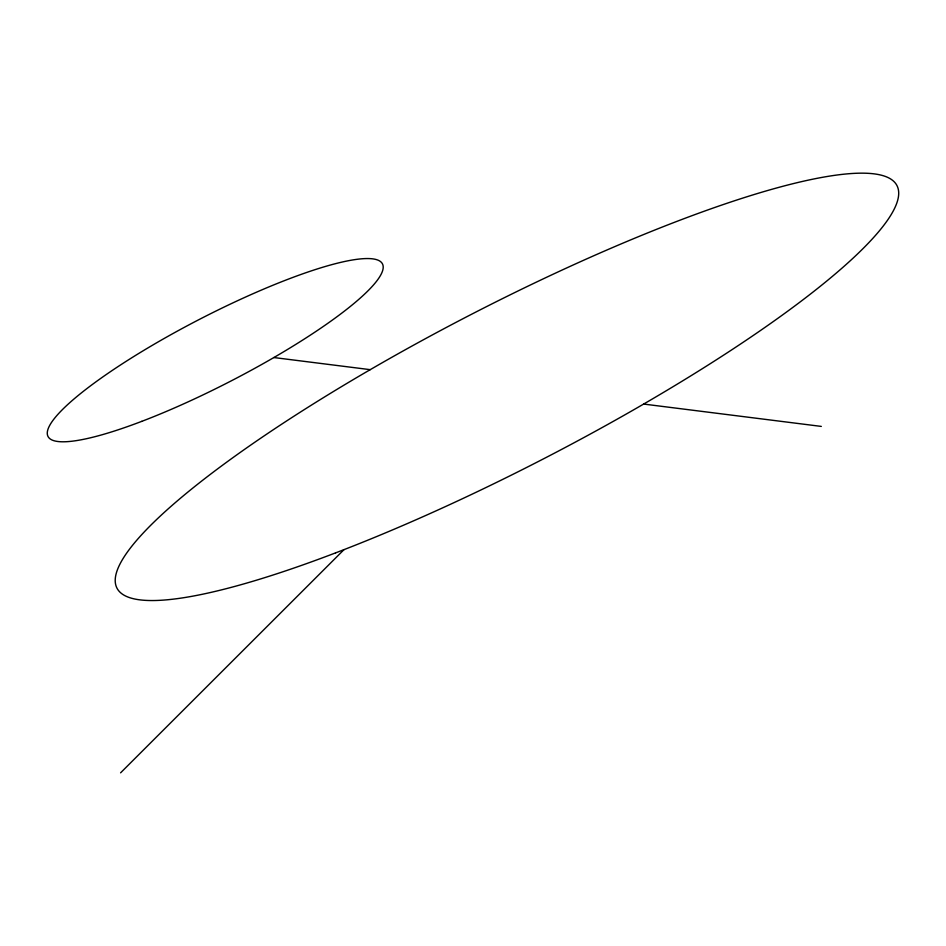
<?xml version="1.0" encoding="UTF-8"?>
<svg xmlns="http://www.w3.org/2000/svg" width="946" height="946" viewBox="0 0 946 946"><rect width="100%" height="100%" fill="white"/><g stroke="black" fill="none" stroke-linecap="round" stroke-linejoin="round"><path stroke-width="1.42" d="M120.591 772.835L344.001 549.638M273.855 357.541L370.229 369.661M643.647 404.06L821.305 426.41M335.57 552.89A438.897 80.741 -27.3 0 0 897.719 187.32A438.897 80.741 -27.3 0 0 287.525 420.367A438.897 80.741 -27.3 0 0 335.57 552.89M141.782 421.348A188.159 34.612 -27.3 0 0 382.775 264.62A188.159 34.612 -27.3 0 0 121.183 364.529A188.159 34.612 -27.3 0 0 141.782 421.348"/></g></svg>
